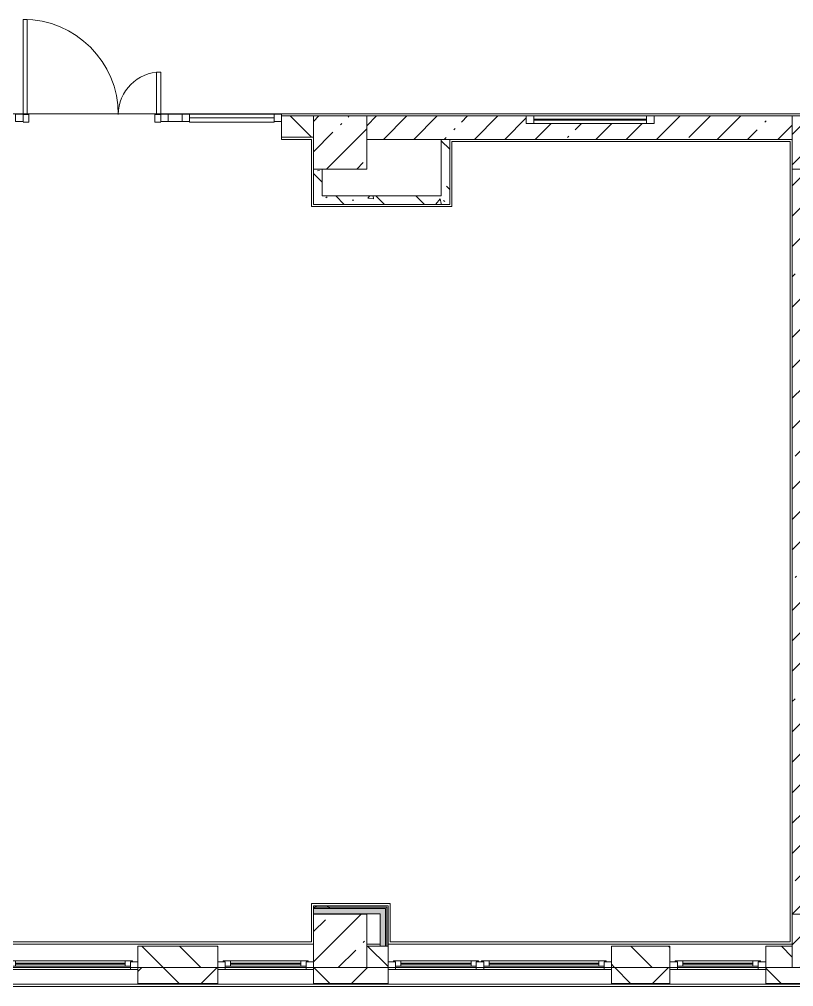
# Model space of a CAD drawing. Header units: millimetres. Extents: x 81671 to 282875, y -8553 to 29000.
# Drawn here: x 205904 to 213182, y -280 to 8808 of the extents above; entities that cross this region are included whole.
import ezdxf

# ---------------------------------------------------------------- set-up
doc = ezdxf.new("R2010")
doc.units = ezdxf.units.MM
for name, color, linetype, lineweight, true_color in [('A-DETL-GENF-4', 7, 'Continuous', 5, 0xaaaaaa), ('A-DOOR-6', 7, 'Continuous', 5, 0xaaaaaa), ('A-FLOR-3', 7, 'Continuous', 5, 0xaaaaaa), ('I-WALL-3', 7, 'Continuous', 5, 0xe7e7e7), ('I-WALL-4', 7, 'Continuous', 9, 0xe7e7e7), ('I-WALL-7', 7, 'Continuous', 5, 0x787878)]:
    doc.layers.add(name, color=color, linetype=linetype, lineweight=lineweight, true_color=true_color)
for name, color, linetype, lineweight in [('A-GLAZ-3', 7, 'Continuous', 5), ('A-GLAZ-CURT-2', 7, 'Continuous', 5), ('A-GLAZ-CWMG-2', 7, 'Continuous', 5), ('A-WALL', 7, 'Continuous', 9), ('A-WALL-4', 7, 'Continuous', 5), ('I-WALL-5', 7, 'Continuous', 5), ('S-COLS-2', 7, 'Continuous', 5)]:
    doc.layers.add(name, color=color, linetype=linetype, lineweight=lineweight)
pattern_1 = [(45, (147759.1, 0), (-285.1231, 285.1231), []), (45, (148044.2, 0), (-285.1231, 285.1231), [504.031, -100.806, 16.764, -84.042])]
pattern_2 = [(135, (147759.1, 0), (-377.1708, -377.1708), [533.4, -88.9, 17.78, -88.9]), (135, (147759.1, 376.94), (-377.1708, -377.1708), []), (50, (147759.1, 0), (637.6445, -55.7866), [66.675, -733.425]), (355, (147759.1, 0), (-123.3494, 668.699), [53.34, -586.74]), (100.451, (147812.23, -4.65), (514.299, 612.908), [56.665, -623.315]), (46.184, (147759.1, 177.8), (948.776, -147.15), [100.012, -1100.137]), (96.636, (147838.2, 165.5), (830.909, 865.997), [84.998, -934.973]), (351.184, (147759.1, 177.8), (830.918, 865.988), [80.01, -880.11]), (21, (147848, 133.35), (530.6506, -357.9283), [66.675, -733.425]), (326, (147848, 133.35), (216.308, 644.6585), [53.34, -586.74]), (71.451, (147892.2, 103.5), (746.9596, 286.7243), [56.665, -623.315]), (37.5, (147759.1, 0), (10.8105, 295.9426), [16.764, -562.864, 16.764, -578.866, -588.962]), (37.5, (147759.1, 0), (10.8105, 295.9426), [-1175.258, 16.764, -572.198]), (7.5, (147759.1, 0), (233.8692, 350.6318), [16.764, -322.834, 16.764, -549.529, -224.472]), (7.5, (147759.1, 0), (233.8692, 350.6318), [-905.891, 16.764, -207.708]), (327.5, (147560.85, 0), (474.5678, -20.0513), [16.764, -205.486, 16.764, -676.656, -920.115]), (327.5, (147560.85, 0), (474.5678, -20.0513), [-915.67, 16.764, -903.351]), (317.5, (147471.95, 0), (518.4522, 88.9934), [16.764, -272.161, 16.764, -443.738, -653.415]), (317.5, (147471.95, 0), (518.4522, 88.9934), [-749.427, 16.764, -636.651])]
pattern_3 = [(45, (147759.1, 0), (-530.33, 530.33), []), (135, (147759.1, 0), (-530.33, -530.33), [])]

# ---------------------------------------------------------------- blocks, each defined once
blk = doc.blocks.new('BSC_Колонна _Прямоугольная - 500х500-V50-1_4_3_птичка')
at = {"layer": 'S-COLS-2'}
h = blk.add_hatch(dxfattribs=at)
h.set_pattern_fill('FP_104', color=256, style=0, pattern_type=2)
h.set_pattern_definition([(45, (-61160, -7650), (-285.1231, 285.1231), []), (45, (-60874.88, -7650), (-285.123, 285.123), [504.031, -100.806, 16.764, -84.042])])
h.paths.add_polyline_path([(-250, -250), (250, -250), (250, 250), (-250, 250), (-250, 30)])
for p, q in [((250, 250), (-250, 250)), ((-250, 250), (-250, -250)), ((250, -250), (250, 250)), ((-250, -250), (250, -250))]:
    blk.add_line(p, q, dxfattribs=at)
blk = doc.blocks.new('BSC_Колонна _Прямоугольная - 500х500-V57-1_4_3_птичка')
at = {"layer": 'S-COLS-2'}
h = blk.add_hatch(dxfattribs=at)
h.set_pattern_fill('FP_111', color=256, style=0, pattern_type=2)
h.set_pattern_definition([(45, (-61160, -150), (-285.123, 285.123), []), (45, (-60874.88, -150), (-285.123, 285.123), [504.031, -100.806, 16.764, -84.042])])
h.paths.add_polyline_path([(-220.4, -250), (250, -250), (250, 250), (-250, 250), (-250, -250)])
for p, q in [((250, 250), (-250, 250)), ((-250, 250), (-250, -250)), ((250, -250), (250, 250)), ((-250, -250), (250, -250))]:
    blk.add_line(p, q, dxfattribs=at)
blk = doc.blocks.new('BSC_Колонна _Прямоугольная - 500х500-V58-1_4_3_птичка')
at = {"layer": 'S-COLS-2'}
h = blk.add_hatch(dxfattribs=at)
h.set_pattern_fill('FP_112', color=256, style=0, pattern_type=2)
h.set_pattern_definition([(45, (-65660, -150), (-285.1231, 285.1231), []), (45, (-65374.88, -150), (-285.1231, 285.1231), [504.031, -100.806, 16.764, -84.042])])
h.paths.add_polyline_path([(250, -250), (250, 250), (-250, 250), (-250, -250)])
for p, q in [((250, 250), (-250, 250)), ((-250, 250), (-250, -250)), ((250, -250), (250, 250)), ((-250, -250), (250, -250))]:
    blk.add_line(p, q, dxfattribs=at)
blk = doc.blocks.new('BSC_Колонна _Прямоугольная - 500х500-V61-1_4_3_птичка')
at = {"layer": 'S-COLS-2'}
h = blk.add_hatch(dxfattribs=at)
h.set_pattern_fill('FP_115', color=256, style=0, pattern_type=2)
h.set_pattern_definition([(45, (-65660, -7650), (-285.1231, 285.1231), []), (45, (-65374.88, -7650), (-285.1231, 285.1231), [504.031, -100.806, 16.764, -84.042])])
h.paths.add_polyline_path([(-30, -250), (250, -250), (250, 22), (220, 22), (220, 30), (250, 30), (250, 250), (-250, 250), (-250, -250)])
for p, q in [((220, 250), (-250, 250)), ((-250, 250), (-250, -250)), ((250, -250), (250, 22)), ((-250, -250), (250, -250))]:
    blk.add_line(p, q, dxfattribs=at)
blk = doc.blocks.new('120_Окно_СКБ_2Ст - 120_Окно_СКБ_2Ст 2100х2500 _мал створка справа_-V69-1_4_3_птичка')
at = {"layer": 'A-GLAZ-3'}
for p, q in [((-1050, -127), (-1050, -57)), ((-1050, -57), (-980, -57)), ((1050, -57), (-1050, -57)), ((-980, -57), (-980, -127)), ((150, -87), (-980, -87)), ((-980, -87), (-980, -127)), ((-930, -137), (-930, -87)), ((100, -137), (100, -87)), ((150, -127), (150, -57)), ((150, -57), (220, -57)), ((150, -127), (150, -87)), ((220, -57), (220, -127)), ((980, -87), (220, -87)), ((220, -87), (220, -127)), ((270, -137), (270, -87)), ((930, -137), (930, -87)), ((980, -127), (980, -57)), ((980, -57), (1050, -57)), ((980, -127), (980, -87)), ((1050, -57), (1050, -127)), ((-980, -127), (-1050, -127)), ((-1050, -127), (-1000, -127)), ((-980, -127), (-1000, -127)), ((-1000, -127), (-1000, -137)), ((-1000, -137), (170, -137)), ((170, -137), (-1000, -137)), ((-930, -107), (100, -107)), ((100, -117), (-930, -117)), ((220, -127), (150, -127)), ((170, -127), (150, -127)), ((170, -127), (200, -127)), ((170, -137), (170, -127)), ((220, -127), (200, -127)), ((200, -127), (200, -137)), ((200, -137), (1000, -137)), ((1000, -137), (200, -137)), ((270, -107), (930, -107)), ((930, -117), (270, -117)), ((1050, -127), (980, -127)), ((1000, -127), (980, -127)), ((1000, -127), (1050, -127)), ((1000, -137), (1000, -127))]:
    blk.add_line(p, q, dxfattribs=at)
blk = doc.blocks.new('120_Окно_СКБ_1Ст - 120_Окно_СКБ_1Ст 900х2500_h_-V86-1_4_3_птичка')
at = {"layer": 'A-GLAZ-3'}
for p, q in [((-450, -127), (-450, -57)), ((-450, -57), (-380, -57)), ((450, -57), (-450, -57)), ((-380, -57), (-380, -127)), ((380, -87), (-380, -87)), ((-380, -87), (-380, -127)), ((-330, -137), (-330, -87)), ((330, -137), (330, -87)), ((380, -127), (380, -57)), ((380, -57), (450, -57)), ((380, -127), (380, -87)), ((450, -57), (450, -127)), ((-380, -127), (-450, -127)), ((-450, -127), (-400, -127)), ((-380, -127), (-400, -127)), ((-400, -127), (-400, -137)), ((-400, -137), (400, -137)), ((400, -137), (-400, -137)), ((-330, -107), (330, -107)), ((330, -117), (-330, -117)), ((450, -127), (380, -127)), ((400, -127), (380, -127)), ((400, -127), (450, -127)), ((400, -137), (400, -127))]:
    blk.add_line(p, q, dxfattribs=at)
blk = doc.blocks.new('120_Окно_СКБ_1Ст - 120_Окно_СКБ_1Ст 900х2500_h_-V95-1_4_3_птичка')
at = {"layer": 'A-GLAZ-3'}
for p, q in [((-450, -127), (-450, -57)), ((-450, -57), (-380, -57)), ((450, -57), (-450, -57)), ((-380, -57), (-380, -127)), ((380, -87), (-380, -87)), ((-380, -87), (-380, -127)), ((-330, -137), (-330, -87)), ((330, -137), (330, -87)), ((380, -127), (380, -57)), ((380, -57), (450, -57)), ((380, -127), (380, -87)), ((450, -57), (450, -127)), ((-380, -127), (-450, -127)), ((-450, -127), (-400, -127)), ((-380, -127), (-400, -127)), ((-400, -127), (-400, -137)), ((-400, -137), (400, -137)), ((400, -137), (-400, -137)), ((-330, -107), (330, -107)), ((330, -117), (-330, -117)), ((450, -127), (380, -127)), ((400, -127), (380, -127)), ((400, -127), (450, -127)), ((400, -137), (400, -127))]:
    blk.add_line(p, q, dxfattribs=at)
blk = doc.blocks.new('Прямоугольный импост - 50 x 70 мм-31700031-1_4_3_птичка')
at = {"layer": 'A-GLAZ-CWMG-2'}
for p, q in [((-70, 35), (0, 35)), ((-70, -35), (-70, 35)), ((0, 35), (0, -35)), ((0, -35), (-70, -35))]:
    blk.add_line(p, q, dxfattribs=at)
blk = doc.blocks.new('Дверь_Витражная_остекление_ - ДВН_ДАО_Главный вход_1200 в свету-31742133-1_4_3_птичка')
at = {"layer": 'A-DETL-GENF-4'}
for p, q in [((-607.5, 925), (-647.5, 925)), ((-647.5, 925), (-647.5, 35)), ((-607.5, 30), (-607.5, 925)), ((647.5, 430), (607.5, 430)), ((607.5, 430), (607.5, 30)), ((647.5, 35), (647.5, 430)), ((-647.5, 30), (-607.5, 30)), ((-592.5, 30), (-647.5, 30)), ((-592.5, -40), (-592.5, 30)), ((592.5, -40), (592.5, 30)), ((592.5, 30), (647.5, 30)), ((607.5, 30), (647.5, 30)), ((-647.5, -40), (-592.5, -40)), ((647.5, -40), (592.5, -40))]:
    blk.add_line(p, q, dxfattribs=at)
at = {"layer": 'A-DOOR-6'}
for p, q in [((-647.5, 925), (-647.5, 35)), ((647.5, 430), (647.5, 35))]:
    blk.add_line(p, q, dxfattribs=at)
for centre, radius, start, end in [((-647.5, 30), 895, 360, 90), ((647.5, 30), 400, 90, 180)]:
    blk.add_arc(centre, radius, start, end, dxfattribs=at)
blk = doc.blocks.new('Системная панель - Стемалит - 40мм-31720939-1_4_3_птичка')
at = {"layer": 'A-GLAZ-CURT-2'}
for p, q in [((65, 35), (-65, 35)), ((-65, 35), (-65, -35)), ((65, -35), (65, 35)), ((-65, -35), (65, -35))]:
    blk.add_line(p, q, dxfattribs=at)
blk = doc.blocks.new('Прямоугольный импост - 50 x 70 мм-31687886-1_4_3_птичка')
at = {"layer": 'A-GLAZ-CWMG-2'}
for p, q in [((-35, 35), (35, 35)), ((-35, -35), (-35, 35)), ((35, 35), (35, -35)), ((35, -35), (-35, -35))]:
    blk.add_line(p, q, dxfattribs=at)
blk = doc.blocks.new('Прямоугольный импост - 50 x 70 мм-V194-1_4_3_птичка')
at = {"layer": 'A-GLAZ-CWMG-2'}
for p, q in [((0, 35), (-70, 35)), ((-70, 35), (-70, -35)), ((0, -35), (0, 35)), ((-70, -35), (0, -35))]:
    blk.add_line(p, q, dxfattribs=at)
blk = doc.blocks.new('Системная панель - Стекло - 40мм-V200-1_4_3_птичка')
at = {"layer": 'A-GLAZ-CURT-2'}
h = blk.add_hatch(dxfattribs=at)
h.set_pattern_fill('FP_218', color=256, style=0, pattern_type=2)
h.set_pattern_definition([(45, (-60642.5, -7383), (-1414.214, 1414.214), [1000, -3000]), (45, (-61642.5, -7883), (-1414.214, 1414.214), [3000, -1000]), (45, (-59642.5, -8383), (-1414.214, 1414.214), [1000, -3000])])
h.paths.add_polyline_path([(-251.7, -40), (397.5, -35), (397.5, 0), (-397.5, 0), (-397.5, -40)])
for p, q in [((397.5, 0), (-397.5, 0)), ((-397.5, 0), (-397.5, -40)), ((397.5, -40), (397.5, 0)), ((-397.5, -40), (397.5, -40))]:
    blk.add_line(p, q, dxfattribs=at)
blk = doc.blocks.new('Прямоугольный импост - 50 x 70 мм-31702100-1_4_3_птичка')
at = {"layer": 'A-GLAZ-CWMG-2'}
for p, q in [((-35, 35), (35, 35)), ((-35, -35), (-35, 35)), ((35, 35), (35, -35)), ((35, -35), (-35, -35))]:
    blk.add_line(p, q, dxfattribs=at)
blk = doc.blocks.new('Прямоугольный импост - 50 x 70 мм-31720914-1_4_3_птичка')
at = {"layer": 'A-GLAZ-CWMG-2'}
blk.add_line((24940, 7918), (24145, 7918), dxfattribs=at)
blk = doc.blocks.new('120_Окно_СКБ_1Ст - 120_Окно_СКБ_1Ст 400х1200 EI30-24228621-1_4_3_птичка')
at = {"layer": 'A-GLAZ-3'}
for p, q in [((-600, 40), (-600, 110)), ((-600, 110), (-530, 110)), ((600, 110), (-600, 110)), ((-530, 110), (-530, 40)), ((530, 40), (530, 110)), ((530, 110), (600, 110)), ((600, 110), (600, 40)), ((-530, 40), (-600, 40)), ((-600, 40), (600, 40)), ((530, 80), (-530, 80)), ((530, 70), (-530, 70)), ((600, 40), (530, 40))]:
    blk.add_line(p, q, dxfattribs=at)

msp = doc.modelspace()

# ---------------------------------------------------------------- hatches: boundary and pattern name
at = {"layer": 'A-WALL-4'}
h = msp.add_hatch(dxfattribs=at)
h.set_pattern_fill('FP_129', color=256, style=0, pattern_type=2)
h.set_pattern_definition([(135, (147759.1, 0), (-176.7767, -176.7767), [])])
h.paths.add_polyline_path([(204669.1, -100), (204919.1, -100), (204919.1, 100), (204669.1, 100), (204669.1, 33.3)])
h.paths.add_polyline_path([(195669.1, -100), (195919.1, -100), (195919.1, 100), (195669.1, 100)])
h.paths.add_polyline_path([(196819.1, -100), (197530.6, -100), (197530.6, 100), (196819.1, 100)])
h.paths.add_polyline_path([(212919.1, -100), (213169.1, -100), (213169.1, 100), (212919.1, 100)])
h.paths.add_polyline_path([(211845.1, -100), (212019.1, -100), (212019.1, 100), (211469.1, 100), (211469.1, -100)])
h.paths.add_polyline_path([(199630.6, -100), (199669.1, -94.7), (199669.1, 100), (199630.6, 100)])
h.paths.add_polyline_path([(209169.1, -100), (209369.1, -100), (209369.1, 100), (209169.1, 100), (209169.1, 42.9)])
h.paths.add_polyline_path([(200169.1, -100), (201069.1, -100), (201069.1, 100), (200169.1, 100), (200169.1, -25.1)])
h.paths.add_polyline_path([(207649.9, -100), (207769.1, -100), (207769.1, 100), (207019.1, 100), (207019.1, -100)])
h = msp.add_hatch(dxfattribs=at)
h.set_pattern_fill('FP_118', color=256, style=0, pattern_type=2)
h.set_pattern_definition([(45, (147759.1, 0), (-353.5534, 353.5534), []), (135, (147759.1, 0), (-353.5534, -353.5534), [])])
h.paths.add_polyline_path([(223452.9, -250), (223459.1, -250), (223459.1, -100), (221739.1, -100), (221739.1, -250), (223451.2, -250)])
h.paths.add_polyline_path([(214819.1, -250), (218419.1, -250), (218419.1, -100), (214819.1, -100), (214819.1, -113)])
h.paths.add_polyline_path([(219319.1, -250), (220039.1, -250), (220039.1, -100), (219319.1, -101.8), (219319.1, -118)])
h.paths.add_polyline_path([(213919.1, -250), (213919.1, -100), (212919.1, -100), (212919.1, -250)])
h.paths.add_polyline_path([(204169.1, -250), (204919.1, -250), (204919.1, -100), (204169.1, -100), (204169.1, -139.5)])
h.paths.add_polyline_path([(212019.1, -250), (212019.1, -100), (211469.1, -100), (211469.1, -250), (211845.1, -250)])
h.paths.add_polyline_path([(209369.1, -250), (209369.1, -100), (208669.1, -100), (208669.1, -250), (208698.7, -250)])
h.paths.add_polyline_path([(207019.1, -250), (207769.1, -250), (207769.1, -100), (207019.1, -100), (207019.1, -132.4)])
h.paths.add_polyline_path([(200308.3, -250), (201069.1, -250), (201069.1, -100), (199630.6, -100), (199630.6, -250)])
h.paths.add_polyline_path([(196819.1, -250), (197530.6, -250), (197530.6, -100), (196819.1, -100), (196819.1, -157.7)])
h.paths.add_polyline_path([(190496.6, -250), (192069.1, -250), (192069.1, -100), (190496.6, -100), (190496.6, -173.5)])
h.paths.add_polyline_path([(195919.1, -250), (195919.1, -100), (195169.1, -100), (195169.1, -250)])
h.paths.add_polyline_path([(184576.2, -250), (184849.1, -250), (184849.1, -100), (183729.1, -100), (183729.1, -250)])
h.paths.add_polyline_path([(186673.8, -250), (186799.1, -250), (186799.1, -100), (185749.1, -100), (185749.1, -250)])
h.paths.add_polyline_path([(187722.6, -250), (188396.6, -250), (188396.6, -100), (187699.1, -100), (187699.1, -250)])
h.paths.add_polyline_path([(181629.1, -250), (181629.1, -100), (180769.1, -100), (180769.1, -250)])
h.paths.add_polyline_path([(177969.1, -250), (177969.1, -100), (176968.8, -100), (176968.8, -250), (177234.6, -250)])
h.paths.add_polyline_path([(175069.1, -250), (176068.8, -250), (176068.8, -100), (175069.1, -100), (175069.1, -211.8)])
h.paths.add_polyline_path([(163369.1, -250), (163369.1, -100), (162619.1, -100), (162619.1, -250)])
h.paths.add_polyline_path([(174169.1, -250), (174169.1, -100), (173194.1, -100), (173194.1, -250), (174088.2, -250)])
h.paths.add_polyline_path([(164269.1, -250), (165019.1, -250), (165019.1, -100), (164269.1, -100), (164269.1, -238.7)])
h.paths.add_polyline_path([(170394.1, -250), (170394.1, -100), (169369.1, -100), (169369.1, -250), (169893, -250)])
h.paths.add_polyline_path([(168469.1, -250), (168469.1, -100), (167119.1, -100), (167119.1, -250), (167795.4, -250)])
h.paths.add_polyline_path([(157669.1, -250), (157669.1, -100), (156918.8, -100), (156918.8, -250), (157307.3, -250)])
h.paths.add_polyline_path([(159769.1, -250), (160519.1, -248), (160519.1, -100), (159769.1, -100), (159769.1, -249.9)])
h.paths.add_polyline_path([(155419.1, -250), (156018.8, -250), (156018.8, -100), (154589.1, -100), (154589.1, -250), (155209.7, -250)])
h.paths.add_polyline_path([(151489.1, -250), (151489.1, -100), (147499.1, -100), (147499.1, -250), (151269.1, -250)])
at = {"layer": 'I-WALL-3'}
msp.add_hatch(color=256, dxfattribs=at).paths.add_polyline_path([(209294.1, 405), (209344.1, 405), (209344.1, 455), (208669.1, 455), (208669.1, 405), (209169.1, 405)])
at = {"layer": 'I-WALL-4'}
msp.add_hatch(color=256, dxfattribs=at).paths.add_polyline_path([(209294.1, 100), (209344.1, 100), (209344.1, 405), (209294.1, 405), (209294.1, 120)])
at = {"layer": 'I-WALL-5'}
h = msp.add_hatch(dxfattribs=at)
h.set_pattern_fill('FP_128', color=256, style=0, pattern_type=2)
h.set_pattern_definition([(135, (147759.1, 0), (-353.5534, -353.5534), [])])
h.paths.add_polyline_path([(208369.1, 7700), (208669.1, 7700), (208669.1, 7900), (208369.1, 7900), (208369.1, 7874.5)])
h.paths.add_polyline_path([(205552.3, 7700), (205869.1, 7700), (205869.1, 7900), (204669.1, 7900), (204669.1, 7700), (204939.1, 7700)])
h = msp.add_hatch(dxfattribs=at)
h.set_pattern_fill('FP_98', color=256, style=0, pattern_type=2)
h.set_pattern_definition(pattern_1)
h.paths.add_polyline_path([(213169.1, 7680), (213169.1, 7900), (211869.1, 7900), (211869.1, 7830), (210669.1, 7830), (210669.1, 7900), (209169.1, 7900), (209169.1, 7680), (213149.1, 7680)])
h = msp.add_hatch(dxfattribs=at)
h.set_pattern_fill('FP_98', color=256, style=0, pattern_type=2)
h.set_pattern_definition(pattern_1)
h.paths.add_polyline_path([(213389.1, 400), (213389.1, 7400), (213169.1, 7400), (213169.1, 400)])
h = msp.add_hatch(dxfattribs=at)
h.set_pattern_fill('FP_216', color=256, style=0, pattern_type=2)
h.set_pattern_definition(pattern_3)
h.paths.add_polyline_path([(208669.1, 467.5), (209369.1, 467.5), (209369.1, 480), (208669.1, 480)])
h = msp.add_hatch(dxfattribs=at)
h.set_pattern_fill('FP_216', color=256, style=0, pattern_type=2)
h.set_pattern_definition(pattern_3)
h.paths.add_polyline_path([(208669.1, 455), (209356.6, 455), (209356.6, 467.5), (208669.1, 467.5)])
at = {"layer": 'I-WALL-7'}
h = msp.add_hatch(dxfattribs=at)
h.set_pattern_fill('FP_127', color=256, style=0, pattern_type=2)
h.set_pattern_definition(pattern_2)
h.paths.add_polyline_path([(209949.1, 7070), (209949.1, 7680), (209869.1, 7680), (209869.1, 7070)])
h = msp.add_hatch(dxfattribs=at)
h.set_pattern_fill('FP_127', color=256, style=0, pattern_type=2)
h.set_pattern_definition(pattern_2)
h.paths.add_polyline_path([(208749.1, 7070), (208749.1, 7400), (208669.1, 7400), (208669.1, 7070)])
h = msp.add_hatch(dxfattribs=at)
h.set_pattern_fill('FP_127', color=256, style=0, pattern_type=2)
h.set_pattern_definition(pattern_2)
h.paths.add_polyline_path([(209169.1, 7070), (209869.1, 7070), (209869.1, 7150), (208749.1, 7150), (208749.1, 7070)])

# ---------------------------------------------------------------- linework, layer by layer
at = {"layer": 'A-FLOR-3'}
for p, q in [((186499.1, 7920), (213675.4, 7920)), ((208369.1, 7680), (208369.1, 7700)), ((208649.1, 7680), (208369.1, 7680)), ((208649.1, 7050), (208649.1, 7680)), ((213149.1, 7660), (209969.1, 7660)), ((209969.1, 7660), (209969.1, 7050)), ((213149.1, 140), (213149.1, 7660)), ((209969.1, 7050), (208649.1, 7050)), ((208649.1, 140), (208649.1, 500)), ((208649.1, 500), (209389.1, 500)), ((209389.1, 500), (209389.1, 140)), ((204939.1, 140), (208649.1, 140)), ((209389.1, 140), (213149.1, 140))]:
    msp.add_line(p, q, dxfattribs=at)
at = {"layer": 'A-WALL'}
for p, q in [((209949.1, 7680), (209869.1, 7680)), ((209356.6, 467.5), (208669.1, 467.5)), ((209344.1, 455), (208669.1, 455)), ((209344.1, 455), (209344.1, 100)), ((209356.6, 467.5), (209356.6, 100)), ((207769.1, -100), (207019.1, -100)), ((209369.1, -100), (209169.1, -100)), ((212019.1, -100), (211469.1, -100)), ((213169.1, -100), (212919.1, -100)), ((207019.1, -250), (207769.1, -250)), ((207019.1, -253), (207769.1, -253)), ((208669.1, -250), (209369.1, -250)), ((208669.1, -253), (209369.1, -253)), ((211469.1, -250), (212019.1, -250)), ((211469.1, -253), (212019.1, -253)), ((212919.1, -250), (213919.1, -250)), ((212919.1, -253), (213919.1, -253))]:
    msp.add_line(p, q, dxfattribs=at)
at = {"layer": 'A-WALL-4'}
for p, q in [((207769.1, 100), (207019.1, 100)), ((207019.1, 100), (207019.1, -258)), ((207769.1, -258), (207769.1, 100)), ((209294.1, 100), (209169.1, 100)), ((209369.1, -258), (209369.1, 100)), ((212019.1, 100), (211469.1, 100)), ((211469.1, 100), (211469.1, -258)), ((212019.1, -258), (212019.1, 100)), ((213169.1, 100), (212919.1, 100)), ((212919.1, 100), (212919.1, -258)), ((204919.1, -100), (207019.1, -100)), ((207769.1, -100), (208669.1, -100)), ((208669.1, -100), (208669.1, -258)), ((209369.1, -100), (211469.1, -100)), ((212019.1, -100), (212919.1, -100)), ((212019.1, -258), (197530.6, -258)), ((212019.1, -258), (220039.1, -258)), ((220039.1, -280), (147469.1, -280))]:
    msp.add_line(p, q, dxfattribs=at)
at = {"layer": 'I-WALL-5'}
for p, q in [((208669.1, 7900), (208369.1, 7900)), ((208369.1, 7900), (208369.1, 7700)), ((210669.1, 7900), (209169.1, 7900)), ((213169.1, 7900), (211869.1, 7900)), ((208369.1, 7700), (208669.1, 7700)), ((209169.1, 7680), (209869.1, 7680)), ((209869.1, 7680), (209869.1, 7150)), ((209949.1, 7070), (209949.1, 7680)), ((209949.1, 7680), (213169.1, 7680)), ((208669.1, 7400), (208669.1, 7070)), ((208749.1, 7150), (208749.1, 7400)), ((213169.1, 7400), (213169.1, 400)), ((209869.1, 7150), (208749.1, 7150)), ((208669.1, 7070), (209949.1, 7070)), ((209369.1, 480), (208669.1, 480)), ((208669.1, 480), (208669.1, 405)), ((209369.1, 100), (209369.1, 480)), ((208669.1, 405), (209294.1, 405)), ((209294.1, 405), (209294.1, 100)), ((204918.4, 120), (208669.1, 120)), ((209169.1, 120), (209294.1, 120)), ((209294.1, 100), (209369.1, 100)), ((209368.3, 120), (213169.1, 120))]:
    msp.add_line(p, q, dxfattribs=at)

# ---------------------------------------------------------------- block references
at = {"layer": 'A-DOOR-6'}
msp.add_blockref('Дверь_Витражная_остекление_ - ДВН_ДАО_Главный вход_1200 в свету-31742133-1_4_3_птичка', (206586.6, 7883), dxfattribs=at)
at = {"layer": 'A-GLAZ-3'}
msp.add_blockref('120_Окно_СКБ_1Ст - 120_Окно_СКБ_1Ст 400х1200 EI30-24228621-1_4_3_птичка', (211269.1, 7790), dxfattribs=at)
at = {"layer": 'A-GLAZ-3', "rotation": 180}
for name, p in [('120_Окно_СКБ_2Ст - 120_Окно_СКБ_2Ст 2100х2500 _мал створка справа_-V69-1_4_3_птичка', (205969.1, -175)), ('120_Окно_СКБ_1Ст - 120_Окно_СКБ_1Ст 900х2500_h_-V95-1_4_3_птичка', (208219.1, -175)), ('120_Окно_СКБ_2Ст - 120_Окно_СКБ_2Ст 2100х2500 _мал створка справа_-V69-1_4_3_птичка', (210419.1, -175)), ('120_Окно_СКБ_1Ст - 120_Окно_СКБ_1Ст 900х2500_h_-V86-1_4_3_птичка', (212469.1, -175))]:
    msp.add_blockref(name, p, dxfattribs=at)
at = {"layer": 'A-GLAZ-CURT-2'}
for name, p in [('Системная панель - Стемалит - 40мм-31720939-1_4_3_птичка', (207369.1, 7883)), ('Системная панель - Стекло - 40мм-V200-1_4_3_птичка', (207901.6, 7883))]:
    msp.add_blockref(name, p, dxfattribs=at)
at = {"layer": 'A-GLAZ-CWMG-2', "rotation": 180}
msp.add_blockref('Прямоугольный импост - 50 x 70 мм-V194-1_4_3_птичка', (205869.1, 7883), dxfattribs=at)
at = {"layer": 'A-GLAZ-CWMG-2', "extrusion": (0, 0, -1), "rotation": 180}
for name, p in [('Прямоугольный импост - 50 x 70 мм-31687886-1_4_3_птичка', (-207269.1, 7883)), ('Прямоугольный импост - 50 x 70 мм-31702100-1_4_3_птичка', (-207469.1, 7883)), ('Прямоугольный импост - 50 x 70 мм-31700031-1_4_3_птичка', (-208369.1, 7883))]:
    msp.add_blockref(name, p, dxfattribs=at)
at = {"layer": 'A-GLAZ-CWMG-2'}
msp.add_blockref('Прямоугольный импост - 50 x 70 мм-31720914-1_4_3_птичка', (183359.1, 0), dxfattribs=at)
at = {"layer": 'S-COLS-2'}
for name, p in [('BSC_Колонна _Прямоугольная - 500х500-V50-1_4_3_птичка', (208919.1, 7650)), ('BSC_Колонна _Прямоугольная - 500х500-V61-1_4_3_птичка', (213419.1, 7650)), ('BSC_Колонна _Прямоугольная - 500х500-V57-1_4_3_птичка', (208919.1, 150)), ('BSC_Колонна _Прямоугольная - 500х500-V58-1_4_3_птичка', (213419.1, 150))]:
    msp.add_blockref(name, p, dxfattribs=at)

doc.saveas('drawing.dxf')
